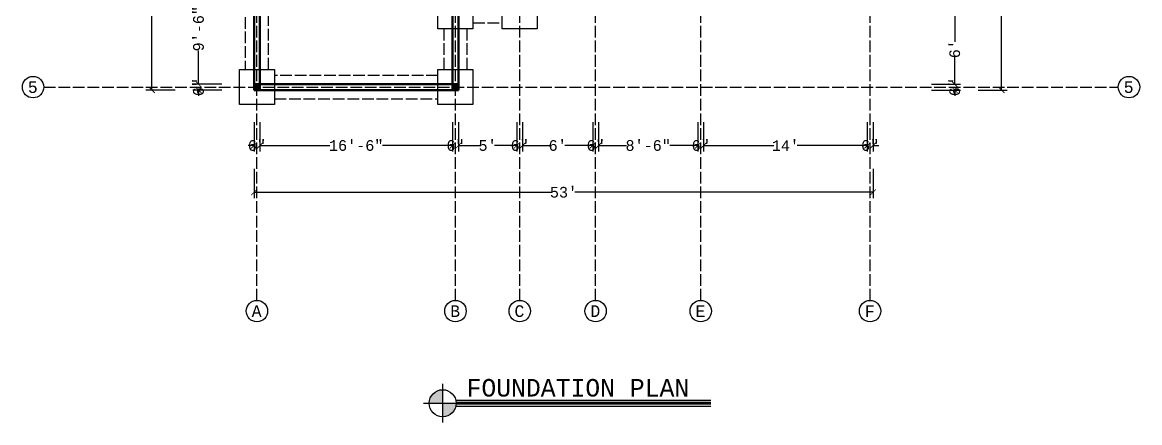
# Model space of a CAD drawing. Header units: inches. Extents: x 8351 to 42256, y 21052 to 33437.
# Drawn here: x 10501 to 11649, y 23546 to 23958 of the extents above; entities that cross this region are included whole.
import ezdxf

# ---------------------------------------------------------------- set-up
doc = ezdxf.new("R2010")
doc.units = ezdxf.units.IN
doc.header["$MEASUREMENT"] = 0
doc.linetypes.add('ACAD_ISO02W100', pattern=[15, 12, -3])
for name, color, linetype, lineweight in [('A-COLS', 52, 'Continuous', 9), ('A-COM MAT', 7, 'Continuous', 30), ('A-DIM', 7, 'Continuous', 25), ('A-WALL', 7, 'Continuous', 35)]:
    doc.layers.add(name, color=color, linetype=linetype, lineweight=lineweight)
for name, color, linetype in [('A-FOU-TRAN', 7, 'ACAD_ISO02W100'), ('A-G-BEAM', 8, 'ACAD_ISO02W100'), ('A-WIN-SCH', 17, 'Continuous')]:
    doc.layers.add(name, color=color, linetype=linetype)
doc.styles.get("Standard").update_dxf_attribs({"font": 'consolab.ttf', "height": 11})

# ---------------------------------------------------------------- blocks, each defined once
blk = doc.blocks.new('_ArchTick')
at = {"color": 0, "linetype": 'ByBlock', "const_width": 0.15}
blk.add_lwpolyline([(-0.5, -0.5), (0.5, 0.5)], dxfattribs=at)

msp = doc.modelspace()

# ---------------------------------------------------------------- hatches: boundary and pattern name
at = {"lineweight": -2, "transparency": 33554544}
h = msp.add_hatch(color=7, dxfattribs=at)
h.paths.add_polyline_path([(10932.9, 23580.4, 0.414214), (10919, 23566.4), (10932.9, 23566.4)])
h.paths.add_polyline_path([(10946.9, 23566.4), (10932.9, 23566.4), (10932.9, 23552.5, 0.414214)])
at = {"layer": 'A-COLS'}
h = msp.add_hatch(color=1, dxfattribs=at)
h.dxf.hatch_style = 1
h.paths.add_polyline_path([(10745, 23888), (10745, 23894), (10739, 23894), (10739, 23888)])
h = msp.add_hatch(color=1, dxfattribs=at)
h.dxf.hatch_style = 1
h.paths.add_polyline_path([(10949, 23888), (10949, 23894), (10943, 23894), (10943, 23888)])

# ---------------------------------------------------------------- linework, layer by layer
at = {"lineweight": -2}
for p, q in [((10932.9, 23546.5), (10932.9, 23586.4)), ((10946.9, 23569.4), (11208.3, 23569.4)), ((10913, 23566.4), (10946.9, 23566.4)), ((10946.9, 23563.4), (11208.3, 23563.4))]:
    msp.add_line(p, q, dxfattribs=at)
at = {"lineweight": 70}
msp.add_line((10946.9, 23566.4), (11208.3, 23566.4), dxfattribs=at)
at = {"lineweight": -2}
msp.add_circle((10932.9, 23566.4), 13.9, dxfattribs=at)
at = {"layer": 'A-COLS', "color": 1}
for points in [[(10739, 23894), (10745, 23894), (10745, 23888), (10739, 23888)], [(10943, 23894), (10949, 23894), (10949, 23888), (10943, 23888)]]:
    msp.add_lwpolyline(points, close=True, dxfattribs=at)
at = {"layer": 'A-COLS', "color": 7}
for points in [[(10739, 23894), (10745, 23894), (10745, 23888), (10739, 23888)], [(10943, 23894), (10949, 23894), (10949, 23888), (10943, 23888)]]:
    msp.add_lwpolyline(points, close=True, dxfattribs=at)
at = {"layer": 'A-COM MAT'}
for points in [[(10928, 23987), (10964, 23987), (10964, 23951), (10928, 23951)], [(10994, 23987), (11030, 23987), (11030, 23951), (10994, 23951)], [(10724, 23909), (10760, 23909), (10760, 23873), (10724, 23873)], [(10928, 23909), (10964, 23909), (10964, 23873), (10928, 23873)]]:
    msp.add_lwpolyline(points, close=True, dxfattribs=at)
at = {"layer": 'A-DIM'}
for p, q in [((10634, 23888), (10634, 24200.2)), ((11507, 23888), (11507, 24200.2)), ((11459, 23966), (11459, 23937.4)), ((10682, 23894), (10682, 23928.5)), ((11459, 23894), (11459, 23922.7)), ((10706, 23894), (10676, 23894)), ((10706, 23894), (10676, 23894)), ((10682, 23894), (10682, 23900)), ((11435, 23894), (11465, 23894)), ((11435, 23894), (11465, 23894)), ((11459, 23894), (11459, 23900)), ((10658, 23888), (10628, 23888)), ((10706, 23888), (10676, 23888)), ((10682, 23888), (10682, 23882)), ((11435, 23888), (11465, 23888)), ((11459, 23888), (11459, 23882)), ((11483, 23888), (11513, 23888)), ((10739, 23855), (10739, 23825)), ((10745, 23855), (10745, 23825)), ((10745, 23855), (10745, 23825)), ((10943, 23855), (10943, 23825)), ((10943, 23855), (10943, 23825)), ((10949, 23855), (10949, 23825)), ((10949, 23855), (10949, 23825)), ((11009, 23855), (11009, 23825)), ((11009, 23855), (11009, 23825)), ((11015, 23855), (11015, 23825)), ((11015, 23855), (11015, 23825)), ((11087, 23855), (11087, 23825)), ((11087, 23855), (11087, 23825)), ((11093, 23855), (11093, 23825)), ((11093, 23855), (11093, 23825)), ((11195, 23855), (11195, 23825)), ((11195, 23855), (11195, 23825)), ((11201, 23855), (11201, 23825)), ((11201, 23855), (11201, 23825)), ((11369, 23855), (11369, 23825)), ((11369, 23855), (11369, 23825)), ((11375, 23855), (11375, 23825)), ((10739, 23831), (10733, 23831)), ((10745, 23831), (10751, 23831)), ((10745, 23831), (10816.9, 23831)), ((10943, 23831), (10871.1, 23831)), ((10943, 23831), (10937, 23831)), ((10949, 23831), (10955, 23831)), ((10949, 23831), (10971.9, 23831)), ((11009, 23831), (10986.1, 23831)), ((11009, 23831), (11003, 23831)), ((11015, 23831), (11021, 23831)), ((11015, 23831), (11043.6, 23831)), ((11087, 23831), (11058.3, 23831)), ((11087, 23831), (11081, 23831)), ((11093, 23831), (11099, 23831)), ((11093, 23831), (11121.6, 23831)), ((11195, 23831), (11166.4, 23831)), ((11195, 23831), (11189, 23831)), ((11201, 23831), (11207, 23831)), ((11201, 23831), (11273, 23831)), ((11369, 23831), (11297, 23831)), ((11369, 23831), (11363, 23831)), ((11375, 23831), (11381, 23831)), ((10739, 23807), (10739, 23777)), ((11375, 23807), (11375, 23777)), ((10739, 23783), (11045.1, 23783)), ((11375, 23783), (11068.8, 23783))]:
    msp.add_line(p, q, dxfattribs=at)
at = {"layer": 'A-FOU-TRAN', "color": 0}
for p, q in [((10730, 23993), (10730, 23909)), ((10754, 23909), (10754, 23993)), ((10934, 23951), (10934, 23909)), ((10958, 23909), (10958, 23951)), ((10964, 23957), (10994, 23957)), ((10928, 23903), (10760, 23903)), ((10760, 23879), (10928, 23879))]:
    msp.add_line(p, q, dxfattribs=at)
at = {"layer": 'A-G-BEAM'}
for p, q in [((10742, 23672), (10742, 24752)), ((10946, 23672), (10946, 24752)), ((11012, 23672), (11012, 24752)), ((11090, 23672), (11090, 24752)), ((11198, 23672), (11198, 24752)), ((11372, 23672), (11372, 24752)), ((10523, 23891), (11627, 23891))]:
    msp.add_line(p, q, dxfattribs=at)
at = {"layer": 'A-G-BEAM', "color": 7, "linetype": 'Continuous'}
for centre in [(10512, 23891), (11638, 23891), (10742, 23661), (10946, 23661), (11012, 23661), (11090, 23661), (11198, 23661), (11372, 23661)]:
    msp.add_circle(centre, 11, dxfattribs=at)
at = {"layer": 'A-WALL', "lineweight": 50}
for p, q in [((10739, 24140), (10739, 23888)), ((10745, 23888), (10745, 24140)), ((10943, 24008), (10943, 23888)), ((10949, 23888), (10949, 23966)), ((10949, 23894), (10739, 23894)), ((10739, 23888), (10949, 23888))]:
    msp.add_line(p, q, dxfattribs=at)

# ---------------------------------------------------------------- block references
at = {"layer": 'A-DIM', "xscale": 6, "yscale": 6, "zscale": 6}
for p, rotation in [((10634, 23888), 270), ((10682, 23894), 270), ((10682, 23894), 270), ((10682, 23888), 90), ((11459, 23894), 270), ((11459, 23894), 270), ((11459, 23888), 90), ((11507, 23888), 270), ((10745, 23831), 180), ((10745, 23831), 180), ((10949, 23831), 180), ((10949, 23831), 180), ((11015, 23831), 180), ((11015, 23831), 180), ((11093, 23831), 180), ((11093, 23831), 180), ((11201, 23831), 180), ((11201, 23831), 180), ((11375, 23831), 180), ((10739, 23783), 180)]:
    msp.add_blockref('_ArchTick', p, dxfattribs=dict(at, rotation=rotation))
for p in [(10739, 23831), (10943, 23831), (10943, 23831), (11009, 23831), (11009, 23831), (11087, 23831), (11087, 23831), (11195, 23831), (11195, 23831), (11369, 23831), (11369, 23831), (11375, 23783)]:
    msp.add_blockref('_ArchTick', p, dxfattribs=at)

# ---------------------------------------------------------------- texts
at = {"layer": 'A-DIM', "char_height": 11, "attachment_point": 5, "rotation": 90}
for s, insert in [('\\A1;9\'-6"', (10682, 23951)), ("\\A1;6'", (11459, 23930)), ('\\A1;6"', (10682, 23891)), ('\\A1;6"', (11459, 23891))]:
    msp.add_mtext(s, dxfattribs=dict(at, insert=insert))
at = {"layer": 'A-DIM', "char_height": 11, "attachment_point": 5}
for s, insert in [('\\A1;6"', (10742, 23831)), ('\\A1;16\'-6"', (10844, 23831)), ('\\A1;6"', (10946, 23831)), ("\\A1;5'", (10979, 23831)), ('\\A1;6"', (11012, 23831)), ("\\A1;6'", (11051, 23831)), ('\\A1;6"', (11090, 23831)), ('\\A1;8\'-6"', (11144, 23831)), ('\\A1;6"', (11198, 23831)), ("\\A1;14'", (11285, 23831)), ('\\A1;6"', (11372, 23831)), ("\\A1;53'", (11057, 23783))]:
    msp.add_mtext(s, dxfattribs=dict(at, insert=insert))
at = {"layer": 'A-G-BEAM', "color": 7, "char_height": 12, "attachment_point": 1}
for s, insert in [('5 ', (10506.6, 23897)), ('5 ', (11632.6, 23897)), ('A ', (10736.6, 23667)), ('B ', (10940.6, 23667)), ('C ', (11006.6, 23667)), ('D ', (11084.6, 23667)), ('E ', (11192.6, 23667)), ('F ', (11366.6, 23667))]:
    msp.add_mtext_dynamic_manual_height_columns(s, width=13.211, gutter_width=60, heights=[0], dxfattribs=dict(at, insert=insert))
at = {"layer": 'A-WIN-SCH', "insert": (10957.4, 23591.3), "char_height": 18, "attachment_point": 1}
msp.add_mtext_dynamic_manual_height_columns('{\\L\\C7;FOUNDATION PLAN}', width=470.309, gutter_width=90, heights=[0], dxfattribs=at)

doc.saveas('drawing.dxf')
